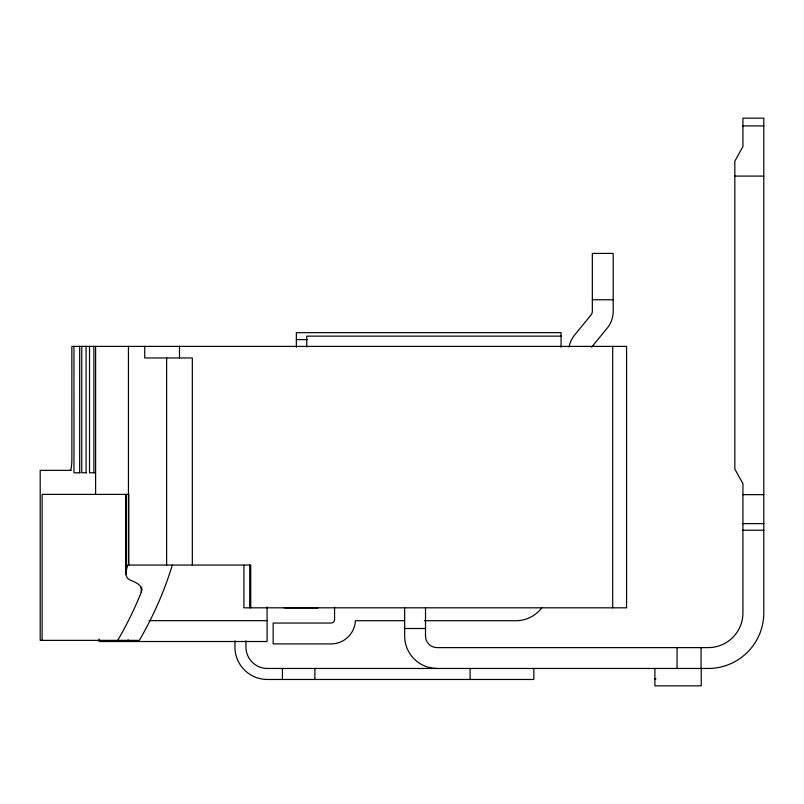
<?xml version="1.0" encoding="UTF-8"?>
<svg xmlns="http://www.w3.org/2000/svg" width="804" height="804" viewBox="0 0 804 804"><rect width="100%" height="100%" fill="white"/><g stroke="black" fill="none" stroke-linecap="round" stroke-linejoin="round"><path stroke-width="1.21" d="M117.756 640.366A1589.699 647.712 -3.8 0 0 141.253 592.307A34.471 14.05 -3.8 0 0 141.725 589.965C141.233 584.046 134.67 582.116 130.107 580.036C123.695 577.332 126.349 569.996 127.766 565.061L250.747 565.061L250.747 607.814M591.533 347.268L607.141 328.243A26.643 26.643 0 0 0 613.191 311.339L613.191 253.421L592.337 253.421L592.337 311.339A5.789 5.789 0 0 1 591.02 315.017L574.639 334.987A26.643 26.643 0 0 0 569.031 347.037M742.946 125.916L763.8 125.916M734.836 176.086L763.8 176.086M592.337 299.761L613.191 299.761M561.071 336.142L306.746 336.142L306.746 346.846M296.344 339.61L307.641 339.61M71.305 470.35L40.2 470.35L40.2 640.366L139.393 640.366A1614.894 657.973 -3.8 0 0 154.257 611.884A1617.869 659.19 -3.8 0 0 172.297 565.061M80.179 472.782L73.968 472.782L73.968 346.393M86.651 472.782L81.747 472.782L81.747 346.393M94.43 472.782L89.515 472.782L89.515 346.393M742.946 494.661L763.8 494.661M742.946 523.625L763.8 523.625M742.946 530.248L763.8 530.248M318.052 607.924L286.777 607.924A19.698 19.698 0 0 1 283.691 607.683M149.102 620.668L267.079 620.668M404.291 620.728L355.388 620.728A24.331 24.331 0 0 1 331.087 643.904L273.159 643.904L273.159 623.05L331.087 623.05A3.477 3.477 0 0 0 334.564 619.572L334.564 607.261M424.351 620.728L515.877 620.728A32.441 32.441 0 0 0 542.117 607.362M404.653 628.497L425.507 628.497M654.898 678.888L656.034 678.888M701.239 668.466L701.239 685.842L654.898 685.842L654.898 668.466M701.058 647.612L701.058 668.466M677.058 647.612L677.058 668.466M612.698 346.393L612.698 607.814M561.071 347.358L561.071 332.665L296.344 332.665L296.344 347.358M533.836 668.466L533.836 679.47L267.37 679.47A32.441 32.441 0 0 1 234.929 647.029L234.929 640.838M470.109 668.466L470.109 679.47M425.507 607.814L425.507 636.024A11.588 11.588 0 0 0 437.095 647.612L708.193 647.612A34.753 34.753 0 0 0 742.946 612.849L742.946 483.676L734.836 469.084L734.836 161.142L742.946 146.539L742.946 118.158L763.8 118.158L763.8 612.849A55.607 55.607 0 0 1 708.193 668.466L267.37 668.466A21.437 21.437 0 0 1 245.934 647.029L245.934 640.838M404.653 607.814L404.653 636.024A32.441 32.441 0 0 0 437.095 668.466M314.866 668.466L314.866 679.47M282.435 668.466L282.435 679.47M267.079 606.909L267.079 641.522L99.093 641.522L99.093 639.069M249.702 565.061L249.702 607.814M243.913 565.242L243.913 607.814L626.567 607.814L626.567 346.393L71.847 346.393L71.868 458.752A11.648 1.698 90 0 1 70.159 470.31M192.327 565.061L192.327 357.971L144.74 357.971L144.74 346.393M179.493 346.393L179.493 357.971M166.629 357.639L166.629 565.061M141.725 587.483L141.725 589.965M141.253 587.292L141.253 592.307M128.811 565.061L128.811 494.39L42.12 494.39L42.12 640.366M128.449 346.393L128.449 565.061M126.117 494.39L126.117 572.9M125.876 494.39L125.876 574.398M95.606 346.393L95.606 494.39M93.877 346.393L93.877 472.782M86.098 346.393L86.098 472.782M79.676 346.393L79.676 472.782M128.168 639.813A21.859 5.658 90 0 1 127.424 640.778"/></g></svg>
